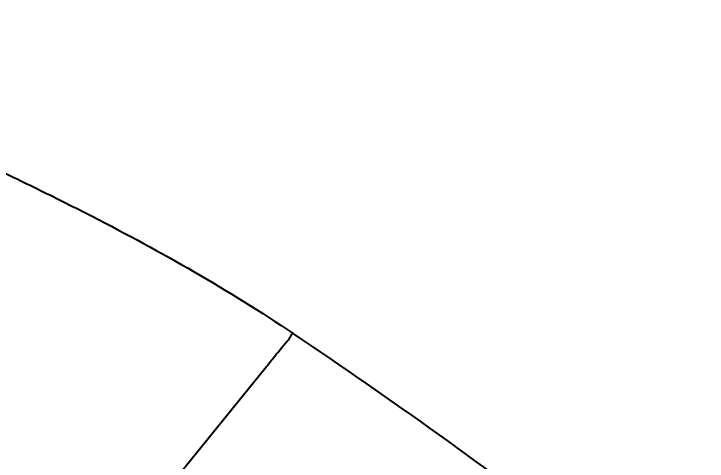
# Model space of a CAD drawing. Extents: x 0 to 1693, y 0 to 1240.
# Drawn here: x 1112.91 to 1156.25, y 629.57 to 657.55 of the extents above; entities that cross this region are included whole.
import ezdxf

# ---------------------------------------------------------------- set-up
doc = ezdxf.new("R2010")
doc.units = 0
doc.header["$LTSCALE"] = 40
doc.header["$MEASUREMENT"] = 0
doc.header["$PDMODE"] = 3
doc.header["$PDSIZE"] = -10
doc.layers.get('0').update_dxf_attribs({"linetype": 'CONTINUOUS'})
doc.layers.get('DEFPOINTS').update_dxf_attribs({"linetype": 'CONTINUOUS'})
doc.layers.add('DEF_LAYER_ASSEM_MEMBER', color=7, linetype='CONTINUOUS')
doc.styles.add('Daelim Dimension', font='')
doc.styles.get('Daelim Dimension').set_extended_font_data('나눔고딕')
doc.dimstyles.new('DEFAULT', dxfattribs={"dimscale": 2, "dimtxt": 2, "dimasz": 2, "dimexe": 0, "dimexo": 2, "dimgap": 1, "dimtad": 1, "dimdec": 1, "dimzin": 9, "dimdsep": 46, "dimtxsty": 'Daelim Dimension', "dimcen": 0.5, "dimclrd": 252, "dimclre": 252, "dimclrt": 3, "dimadec": 1, "dimazin": 0, "dimtfac": 1, "dimtdec": 1, "dimtix": 1, "dimtmove": 0, "dimatfit": 3, "dimfxl": 1, "dimtolj": 1, "dimtzin": 1, "dimlwd": 9, "dimlwe": 9, "dimarcsym": 0})

# ---------------------------------------------------------------- blocks, each defined once
blk = doc.blocks.new('*D7')
at = {"color": 5, "lineweight": 9, "ltscale": 0.5, "transparency": 16777216}
for p, q in [((1076.66, 656.674), (967.784, 656.674)), ((969.784, 652.674), (969.784, 436.258)), ((1231.429, 432.258), (967.784, 432.258))]:
    blk.add_line(p, q, dxfattribs=at)
at = {"color": 5, "ltscale": 0.5, "transparency": 16777216}
for points in [[(969.118, 652.674), (970.451, 652.674), (969.784, 656.674)], [(969.118, 436.258), (970.451, 436.258), (969.784, 432.258)]]:
    blk.add_solid(points, dxfattribs=at)
at = {"layer": 'DEFPOINTS', "color": 0, "ltscale": 0.5, "transparency": 16777216}
for p in [(1080.66, 656.674), (969.784, 432.258), (1235.429, 432.258)]:
    blk.add_point(p, dxfattribs=at)
at = {"color": 7, "ltscale": 0.5, "transparency": 16777216, "insert": (956.998, 544.466), "char_height": 10, "attachment_point": 2, "rotation": 90, "style": 'Daelim Dimension'}
blk.add_mtext('\\A1;224', dxfattribs=at)
blk = doc.blocks.new('*D16')
at = {"color": 5, "lineweight": 9, "ltscale": 0.5, "transparency": 16777216}
for p, q in [((1116.861, 610.843), (1116.861, 626.154)), ((1266.929, 582.172), (1266.929, 626.154)), ((1262.929, 624.154), (1120.861, 624.154))]:
    blk.add_line(p, q, dxfattribs=at)
at = {"color": 5, "ltscale": 0.5, "transparency": 16777216}
for points in [[(1120.861, 624.821), (1120.861, 623.487), (1116.861, 624.154)], [(1262.929, 624.821), (1262.929, 623.487), (1266.929, 624.154)]]:
    blk.add_solid(points, dxfattribs=at)
at = {"layer": 'DEFPOINTS', "color": 0, "ltscale": 0.5, "transparency": 16777216}
for p in [(1116.861, 624.154), (1116.861, 606.843), (1266.929, 578.172)]:
    blk.add_point(p, dxfattribs=at)
at = {"color": 7, "ltscale": 0.5, "transparency": 16777216, "insert": (1191.895, 631.583), "char_height": 10, "attachment_point": 5, "style": 'Daelim Dimension'}
blk.add_mtext('\\A1;150', dxfattribs=at)

msp = doc.modelspace()

# ---------------------------------------------------------------- linework, layer by layer
at = {"layer": 'DEF_LAYER_ASSEM_MEMBER', "color": 7, "linetype": 'Continuous'}
for p, q in [((1128.6, 635.376), (1128.609, 635.387)), ((1122.564, 627.915), (1128.6, 635.376))]:
    msp.add_line(p, q, dxfattribs=at)
msp.add_arc((-16160.447, -20691.574), 27436.643, 50.8648207, 51.0066249, dxfattribs=at)
for points, start_tangent, end_tangent in [([(1080.209, 652.949), (1079.976, 653.829), (1079.949, 654.738), (1080.001, 655.191), (1080.094, 655.636), (1080.248, 656.065), (1080.479, 656.458), (1081.15, 657.069), (1081.993, 657.407), (1082.895, 657.531), (1083.805, 657.527), (1084.712, 657.445), (1085.613, 657.314), (1087.399, 656.964), (1089.169, 656.535), (1090.923, 656.047), (1092.664, 655.513), (1094.393, 654.944), (1097.822, 653.72), (1101.22, 652.41), (1104.593, 651.037), (1107.939, 649.6), (1111.255, 648.096), (1114.54, 646.524), (1117.794, 644.889), (1124.19, 641.408), (1130.371, 637.557)], (-0.358368, 0.93358), (0.830063, -0.55767)), ([(1128.609, 635.387), (1129.119, 636.018), (1129.506, 636.493), (1129.803, 636.849), (1130.026, 637.116), (1130.112, 637.222), (1130.18, 637.314), (1130.232, 637.395), (1130.269, 637.463), (1130.296, 637.517), (1130.319, 637.552), (1130.342, 637.567), (1130.371, 637.557)], (0.628013, 0.778203), (0.830063, -0.55767)), ([(1194.051, 580.97), (1179.211, 597.317), (1164.284, 611.541), (1148.364, 624.64), (1130.371, 637.557)], (-0.647318, 0.76222), (-0.830063, 0.55767))]:
    msp.add_spline(points, degree=3, dxfattribs=dict(at, start_tangent=start_tangent, end_tangent=end_tangent))

# ---------------------------------------------------------------- dimensions: what is measured, and where the dimension line sits
at = {"color": 5, "ltscale": 0.5}
dim = msp.add_linear_dim(base=(969.784, 432.258), p1=(1080.66, 656.674), p2=(1235.429, 432.258), angle=270, dimstyle='DEFAULT', override={"dimtxt": 5, "dimexe": 1, "dimdec": 0, "dimclrd": 5, "dimclre": 5, "dimclrt": 7}, dxfattribs=at)
dim.commit()
dim.dimension.update_dxf_attribs({"geometry": '*D7', "text_midpoint": (969.784, 544.466), "dimtype": 160})
dim = msp.add_linear_dim(base=(1116.861, 624.154), p1=(1266.929, 578.172), p2=(1116.861, 606.843), dimstyle='DEFAULT', override={"dimtxt": 5, "dimexe": 1, "dimdec": 0, "dimclrd": 5, "dimclre": 5, "dimclrt": 7}, dxfattribs=at)
dim.commit()
dim.dimension.update_dxf_attribs({"geometry": '*D16', "text_midpoint": (1191.895, 631.583)})

doc.saveas('drawing.dxf')
